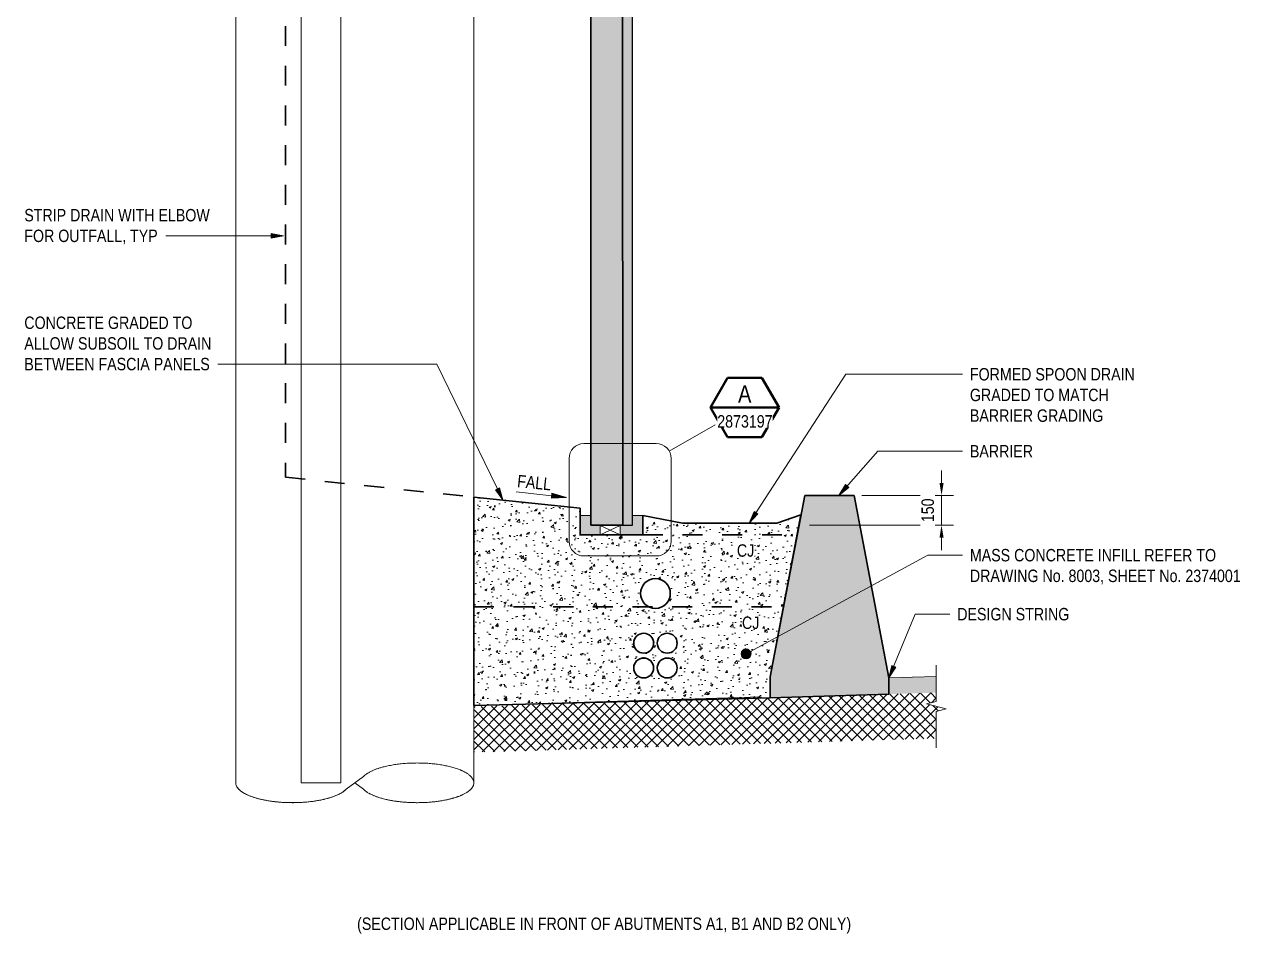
# Model space of a CAD drawing. Header units: metres. Extents: x 27.6 to 52.1, y -5.1 to 8.6.
# Drawn here: x 46.02 to 52.15, y -5.06 to -0.48 of the extents above; entities that cross this region are included whole.
import ezdxf

# ---------------------------------------------------------------- set-up
doc = ezdxf.new("R2010")
doc.units = ezdxf.units.M
doc.linetypes.add('Dash - Tight', pattern=[0.0045, 0.003, -0.0015])
doc.linetypes.add('JacobsDash', pattern=[0.0045, 0.003, -0.0015])
doc.layers.get('Defpoints').update_dxf_attribs({"color": 41})
for name, color, linetype, lineweight in [('A-ANNO-DIMS', 7, 'Continuous', 9), ('A-ANNO-SYMB', 7, 'Continuous', 9), ('A-DETL', 7, 'Continuous', 13), ('A-DETL-GENF', 7, 'Continuous', 9), ('G-ANNO-TEXT', 7, 'Continuous', 9)]:
    doc.layers.add(name, color=color, linetype=linetype, lineweight=lineweight)
doc.styles.add('Arial Narrow', font='ARIALN.TTF', dxfattribs={"height": 0.0625})
doc.styles.add('Arial Narrow_1', font='ARIALN.TTF', dxfattribs={"height": 0.0875})
doc.dimstyles.new('Dimension_Standard_O__mm__1', dxfattribs={"dimscale": 0.3048, "dimtxt": 0.063964, "dimasz": 0.205052, "dimexe": 0.19685, "dimexo": 0.123031, "dimgap": 0.123031, "dimtad": 1, "dimdec": 0, "dimlfac": 1000, "dimzin": 0, "dimdsep": 46, "dimtxsty": 'Arial Narrow', "dimsah": 1, "dimcen": 0.09, "dimaunit": 1, "dimadec": 4, "dimazin": 0, "dimtfac": 1, "dimtdec": 4, "dimtix": 1, "dimtmove": 0, "dimatfit": 3, "dimfxl": 1, "dimtvp": 1, "dimtfill": 1, "dimtolj": 1, "dimtzin": 0, "dimlwd": 18, "dimlwe": 18, "dimarcsym": 2})

# ---------------------------------------------------------------- blocks, each defined once
blk = doc.blocks.new('CS_DET_BreakLine_ViewScale - Std Break-6247308-DRG-2873196 - TYPICAL SECTION - PRECAST FASCIA PANEL A1')
at = {"layer": 'A-DETL-GENF'}
for p, q in [((-0.05, 0), (0.1336, 0)), ((0.1336, 0), (0.1461, -0.05)), ((0.1461, -0.05), (0.1711, 0.05)), ((0.1711, 0.05), (0.1836, 0)), ((0.1836, 0), (0.3672, 0))]:
    blk.add_line(p, q, dxfattribs=at)
blk = doc.blocks.new('SC_DET_BREAK LINE - Pipe Break-7864863-DRG-2873196 - TYPICAL SECTION - PRECAST FASCIA PANEL A1')
at = {"layer": 'A-DETL-GENF', "lineweight": 13}
for p, q in [((0.6432, 0.0315), (0.6, 0)), ((0.6, 0), (0.6432, 0.0315)), ((0.6, 0), (0.5568, -0.0315)), ((0.6, 0), (0.5568, -0.0315)), ((0.6432, -0.0315), (0.6, 0)), ((0.6, 0), (0.6432, -0.0315))]:
    blk.add_line(p, q, dxfattribs=at)
for centre, start_param, end_param in [((0.9143, 0), 2.320067, 2.327554), ((0.9143, 0), 2.153515, 2.158816), ((0.9143, 0), 0.993631, 0.996978), ((0.9143, 0), 0.658362, 0.670958), ((0.2857, 0), 3.141593, 3.298557), ((0.9143, 0), 2.642267, 2.669866), ((0.9143, 0), 2.481565, 2.491458), ((0.9143, 0), 0.488692, 0.502067), ((0.9143, 0), 0.327947, 0.340885), ((0.9143, 0), 0.150503, 0.178276), ((0.2857, 0), 3.311233, 3.46149), ((0.2857, 0), 3.479936, 3.628079), ((0.2857, 0), 3.647268, 3.79662), ((0.2857, 0), 5.470009, 5.626063), ((0.2857, 0), 5.637242, 5.79339), ((0.2857, 0), 5.801992, 5.961804), ((0.9143, 0), 3.613319, 3.622786), ((0.9143, 0), 3.631388, 3.640918), ((0.9143, 0), 3.798715, 3.80162), ((0.9143, 0), 5.9423, 5.944842), ((0.9143, 0), 6.104909, 6.113545), ((0.9143, 0), 6.126221, 6.132683), ((0.2857, 0), 3.813006, 3.966134), ((0.2857, 0), 3.976865, 4.136009), ((0.2857, 0), 4.138409, 5.131572), ((0.2857, 0), 5.132972, 5.295058), ((0.2857, 0), 5.301679, 5.459932)]:
    blk.add_ellipse(centre, major_axis=(0.2857, 0), ratio=0.349427, start_param=start_param, end_param=end_param, dxfattribs=at)
for points, knots in [([(1.2, 0), (1.2, 0.0035), (1.1993, 0.0087), (1.1967, 0.0156), (1.1939, 0.0208), (1.1905, 0.0259), (1.1863, 0.0308), (1.1813, 0.0358), (1.1756, 0.0406), (1.1691, 0.0453), (1.1621, 0.0499), (1.1543, 0.0544), (1.1458, 0.0587), (1.1367, 0.0629), (1.1271, 0.0668), (1.1169, 0.0706), (1.106, 0.0742), (1.0946, 0.0776), (1.0829, 0.0808), (1.0706, 0.0838), (1.0579, 0.0865), (1.0447, 0.089), (1.0313, 0.0913), (1.0176, 0.0933), (1.0035, 0.0951), (0.9891, 0.0966), (0.9747, 0.0978), (0.9601, 0.0988), (0.9452, 0.0995), (0.9303, 0.0999), (0.9154, 0.1), (0.9005, 0.0999), (0.8856, 0.0995), (0.8707, 0.0989), (0.8561, 0.0979), (0.8416, 0.0968), (0.8272, 0.0953), (0.8131, 0.0936), (0.7993, 0.0916), (0.7859, 0.0894), (0.7726, 0.0869), (0.7598, 0.0842), (0.7455, 0.0808), (0.7298, 0.0765), (0.7132, 0.0712), (0.698, 0.0655), (0.684, 0.0593), (0.6713, 0.0528), (0.6567, 0.0438), (0.648, 0.0366), (0.6432, 0.0315)], [0.5, 0.5, 0.5, 0.5, 0.5185185, 0.5277778, 0.537037, 0.5462963, 0.5555556, 0.5648148, 0.5740741, 0.5833333, 0.5925926, 0.6018519, 0.6111111, 0.6203704, 0.6296296, 0.6388889, 0.6481481, 0.6574074, 0.6666667, 0.6759259, 0.6851852, 0.6944444, 0.7037037, 0.712963, 0.7222222, 0.7314815, 0.7407407, 0.75, 0.7592593, 0.7685185, 0.7777778, 0.787037, 0.7962963, 0.8055556, 0.8148148, 0.8240741, 0.8333333, 0.8425926, 0.8518519, 0.8611111, 0.8703704, 0.8796296, 0.8888889, 0.9027778, 0.9166667, 0.9305556, 0.9444444, 0.9583333, 0.9722222, 1, 1, 1, 1]), ([(0.5568, -0.0315), (0.5514, -0.0372), (0.5415, -0.0452), (0.5241, -0.0553), (0.5093, -0.0624), (0.4927, -0.0691), (0.4775, -0.0742), (0.4647, -0.0779), (0.4547, -0.0806), (0.4443, -0.0832), (0.4302, -0.0863), (0.4155, -0.0891), (0.4002, -0.0916), (0.3886, -0.0933), (0.3767, -0.0948), (0.3647, -0.0961), (0.3525, -0.0972), (0.3402, -0.0981), (0.3278, -0.0989), (0.3153, -0.0994), (0.3027, -0.0998), (0.2902, -0.1), (0.2776, -0.0999), (0.265, -0.0997), (0.2524, -0.0993), (0.24, -0.0987), (0.2276, -0.0979), (0.2153, -0.0969), (0.2032, -0.0957), (0.1912, -0.0944), (0.1795, -0.0928), (0.1679, -0.0911), (0.1565, -0.0892), (0.1435, -0.0867), (0.1292, -0.0837), (0.1137, -0.0799), (0.099, -0.0758), (0.0851, -0.0713), (0.0721, -0.0665), (0.06, -0.0614), (0.0489, -0.056), (0.0388, -0.0504), (0.0299, -0.0446), (0.0193, -0.0366), (0.0112, -0.0283), (0.0054, -0.0196), (0.0013, -0.011), (0, -0.0044), (0, 0.0001)], [0, 0, 0, 0, 0.0625, 0.09375, 0.125, 0.15625, 0.1875, 0.203125, 0.21875, 0.234375, 0.25, 0.28125, 0.296875, 0.3125, 0.328125, 0.34375, 0.359375, 0.375, 0.390625, 0.40625, 0.421875, 0.4375, 0.453125, 0.46875, 0.484375, 0.5, 0.515625, 0.53125, 0.546875, 0.5625, 0.578125, 0.59375, 0.609375, 0.625, 0.648438, 0.671875, 0.695312, 0.71875, 0.742188, 0.765625, 0.789062, 0.8125, 0.835938, 0.859375, 0.90625, 0.929688, 0.953125, 1, 1, 1, 1]), ([(1.2, 0.0001), (1.2, -0.0059), (1.1978, -0.0146), (1.1904, -0.0261), (1.1828, -0.0345), (1.173, -0.0427), (1.1613, -0.0505), (1.1499, -0.0566), (1.1399, -0.0614), (1.132, -0.0648), (1.1236, -0.0681), (1.1148, -0.0712), (1.1056, -0.0743), (1.0961, -0.0771), (1.0862, -0.0799), (1.076, -0.0824), (1.0654, -0.0849), (1.051, -0.0878), (1.036, -0.0905), (1.0205, -0.0928), (1.0088, -0.0944), (0.9968, -0.0957), (0.9847, -0.0969), (0.9724, -0.0979), (0.96, -0.0987), (0.9476, -0.0993), (0.935, -0.0997), (0.9224, -0.0999), (0.9098, -0.1), (0.8973, -0.0998), (0.8847, -0.0994), (0.8722, -0.0989), (0.8598, -0.0981), (0.8475, -0.0972), (0.8353, -0.0961), (0.8233, -0.0948), (0.8114, -0.0933), (0.7998, -0.0916), (0.7884, -0.0897), (0.7772, -0.0877), (0.7663, -0.0855), (0.7557, -0.0832), (0.7453, -0.0806), (0.7353, -0.0779), (0.7225, -0.0742), (0.7073, -0.0691), (0.6907, -0.0624), (0.6759, -0.0553), (0.6585, -0.0452), (0.6486, -0.0372), (0.6432, -0.0315)], [0, 0, 0, 0, 0.0625, 0.09375, 0.125, 0.15625, 0.1875, 0.21875, 0.234375, 0.25, 0.265625, 0.28125, 0.296875, 0.3125, 0.328125, 0.34375, 0.359375, 0.375, 0.40625, 0.421875, 0.4375, 0.453125, 0.46875, 0.484375, 0.5, 0.515625, 0.53125, 0.546875, 0.5625, 0.578125, 0.59375, 0.609375, 0.625, 0.640625, 0.65625, 0.671875, 0.6875, 0.703125, 0.71875, 0.734375, 0.75, 0.765625, 0.78125, 0.796875, 0.8125, 0.84375, 0.875, 0.90625, 0.9375, 1, 1, 1, 1]), ([(0.6875, -0.0608), (0.6894, -0.0617), (0.6927, -0.0631), (0.696, -0.0645), (0.6973, -0.0651)], [0.058986931, 0.058986931, 0.058986931, 0.058986931, 0.064814815, 0.068653938, 0.068653938, 0.068653938, 0.068653938]), ([(1.168, -0.046), (1.1684, -0.0458), (1.1703, -0.0444), (1.1722, -0.0431), (1.1737, -0.0419)], [0.415302808, 0.415302808, 0.415302808, 0.415302808, 0.416666667, 0.423306995, 0.423306995, 0.423306995, 0.423306995]), ([(1.1884, -0.0282), (1.1891, -0.0274), (1.1903, -0.0259), (1.1915, -0.0243), (1.192, -0.0235)], [0.449265498, 0.449265498, 0.449265498, 0.449265498, 0.453703704, 0.457880463, 0.457880463, 0.457880463, 0.457880463]), ([(0.7059, -0.0684), (0.7083, -0.0693), (0.712, -0.0706), (0.7159, -0.0719), (0.7171, -0.0723)], [0.076606779, 0.076606779, 0.076606779, 0.076606779, 0.083333333, 0.08653105, 0.08653105, 0.08653105, 0.08653105]), ([(0.7569, -0.0835), (0.7579, -0.0837), (0.7618, -0.0846), (0.7657, -0.0854), (0.7687, -0.086)], [0.118156074, 0.118156074, 0.118156074, 0.118156074, 0.12037037, 0.126766795, 0.126766795, 0.126766795, 0.126766795]), ([(0.7813, -0.0885), (0.7828, -0.0888), (0.7866, -0.0895), (0.7905, -0.0901), (0.7928, -0.0905)], [0.13569867, 0.13569867, 0.13569867, 0.13569867, 0.138888889, 0.143630837, 0.143630837, 0.143630837, 0.143630837]), ([(0.8065, -0.0926), (0.8087, -0.0929), (0.8125, -0.0934), (0.8164, -0.0939), (0.8181, -0.0942)], [0.152977533, 0.152977533, 0.152977533, 0.152977533, 0.157407407, 0.160677144, 0.160677144, 0.160677144, 0.160677144]), ([(0.8326, -0.0958), (0.8356, -0.0961), (0.8393, -0.0965), (0.843, -0.0968), (0.8438, -0.0969)], [0.17009963, 0.17009963, 0.17009963, 0.17009963, 0.175925926, 0.177297888, 0.177297888, 0.177297888, 0.177297888]), ([(0.9277, -0.0999), (0.9285, -0.0999), (0.9321, -0.0998), (0.9356, -0.0997), (0.9383, -0.0996)], [0.229868112, 0.229868112, 0.229868112, 0.229868112, 0.231481481, 0.23648789, 0.23648789, 0.23648789, 0.23648789]), ([(0.9546, -0.099), (0.9564, -0.0989), (0.96, -0.0987), (0.9636, -0.0985), (0.9654, -0.0984)], [0.246588285, 0.246588285, 0.246588285, 0.246588285, 0.25, 0.253370197, 0.253370197, 0.253370197, 0.253370197]), ([(0.9815, -0.0972), (0.984, -0.097), (0.9874, -0.0967), (0.9907, -0.0964), (0.9916, -0.0963)], [0.263656938, 0.263656938, 0.263656938, 0.263656938, 0.268518519, 0.270098676, 0.270098676, 0.270098676, 0.270098676]), ([(1.0695, -0.084), (1.0698, -0.0839), (1.0727, -0.0832), (1.0755, -0.0826), (1.078, -0.082)], [0.323294412, 0.323294412, 0.323294412, 0.323294412, 0.324074074, 0.329660723, 0.329660723, 0.329660723, 0.329660723]), ([(1.0911, -0.0786), (1.0923, -0.0782), (1.0952, -0.0774), (1.0981, -0.0766), (1.0998, -0.0761)], [0.339824007, 0.339824007, 0.339824007, 0.339824007, 0.342592593, 0.346815273, 0.346815273, 0.346815273, 0.346815273]), ([(1.1116, -0.0723), (1.1134, -0.0717), (1.1161, -0.0708), (1.1187, -0.0699), (1.1197, -0.0695)], [0.356657892, 0.356657892, 0.356657892, 0.356657892, 0.361111111, 0.363718642, 0.363718642, 0.363718642, 0.363718642]), ([(1.1304, -0.0654), (1.1325, -0.0646), (1.135, -0.0635), (1.1374, -0.0625), (1.1378, -0.0623)], [0.373625894, 0.373625894, 0.373625894, 0.373625894, 0.37962963, 0.380804753, 0.380804753, 0.380804753, 0.380804753])]:
    blk.add_open_spline(points, degree=3, knots=knots, dxfattribs=at)
for points in [[(1.1988, -0.0094), (1.1996, -0.0063), (1.2, -0.0031), (1.2, 0)], [(0.6432, -0.0315), (0.6462, -0.0346), (0.6495, -0.0377), (0.6532, -0.0406)], [(0.6573, -0.0437), (0.6599, -0.0455), (0.6626, -0.0474), (0.6655, -0.0492)], [(0.6715, -0.0527), (0.6743, -0.0543), (0.6773, -0.0558), (0.6803, -0.0574)], [(1.1794, -0.0374), (1.181, -0.0359), (1.1826, -0.0344), (1.1841, -0.0329)], [(1.1949, -0.019), (1.1958, -0.0172), (1.1966, -0.0155), (1.1973, -0.0137)]]:
    blk.add_open_spline(points, degree=3, dxfattribs=at)
blk = doc.blocks.new('Drafting View - SheetRef-4900799-DRG-2873196 - TYPICAL SECTION - PRECAST FASCIA PANEL A1')
at = {"layer": 'A-ANNO-SYMB', "lineweight": 50}
for p, q in [((-0.00346, 0.006), (-0.00693, 0)), ((0.00346, 0.006), (-0.00346, 0.006)), ((0.00693, 0), (0.00346, 0.006)), ((-0.00693, 0), (0.00693, 0)), ((-0.00693, 0), (-0.00347, -0.006)), ((0.00346, -0.006), (0.00693, 0)), ((-0.00347, -0.006), (0.00346, -0.006))]:
    blk.add_line(p, q, dxfattribs=at)
blk = doc.blocks.new('DIMBLOCK27-DRG-2873196 - TYPICAL SECTION - PRECAST FASCIA PANEL A1')
at = {"layer": 'A-ANNO-DIMS', "color": 0, "lineweight": 18, "transparency": 16777216}
for p, q in [((50.6385, -2.7873), (50.6385, -2.7248)), ((50.2363, -2.8498), (50.6985, -2.8498)), ((50.6385, -3), (50.6385, -2.8498)), ((49.9723, -3), (50.6985, -3)), ((50.6385, -3.0625), (50.6385, -3.125))]:
    blk.add_line(p, q, dxfattribs=at)
at = {"layer": 'A-ANNO-DIMS', "color": 0, "transparency": 16777216}
for points in [[(50.6281, -2.7873), (50.6489, -2.7873), (50.6385, -2.8498)], [(50.6281, -3.0625), (50.6489, -3.0625), (50.6385, -3)]]:
    blk.add_solid(points, dxfattribs=at)
at = {"layer": 'Defpoints', "color": 0, "transparency": 16777216}
for p in [(50.1988, -2.8498), (50.6385, -2.8498), (49.9348, -3)]:
    blk.add_point(p, dxfattribs=at)
at = {"layer": 'A-ANNO-DIMS', "color": 0, "lineweight": 18, "transparency": 16777216, "insert": (50.5691, -2.9249), "char_height": 0.0625, "width": 0.142549, "attachment_point": 5, "rotation": 90, "style": 'Arial Narrow', "bg_fill": 3, "box_fill_scale": 1.1, "bg_fill_color": 256, "bg_fill_true_color": 13158600, "bg_fill_transparency": 0}
blk.add_mtext('\\A1;150', dxfattribs=at)

msp = doc.modelspace()

# ---------------------------------------------------------------- hatches: boundary and pattern name
at = {"layer": 'A-DETL-GENF'}
h = msp.add_hatch(dxfattribs=at)
h.set_pattern_fill('FP_8', color=256, style=0, pattern_type=2)
h.set_pattern_definition([(50, (39.52656, 0), (0.2892177, -0.025306), [0.03024, -0.33266]), (355, (39.52656, 0), (-0.0559485, 0.3033), [0.02419, -0.26613]), (100.451, (39.55066, -0.0021), (0.233273, 0.277996), [0.0257, -0.28272]), (46.184, (39.52656, 0.08064), (0.430338, -0.066747), [0.04536, -0.49899]), (96.636, (39.5624, 0.0751), (0.376873, 0.392794), [0.03855, -0.42408]), (351.184, (39.52656, 0.08064), (0.376882, 0.392789), [0.03629, -0.39919]), (21, (39.56688, 0.06048), (0.240687, -0.1623487), [0.03024, -0.33266]), (326, (39.56688, 0.06048), (0.098109, 0.292397), [0.02419, -0.26613]), (71.451, (39.58694, 0.04695), (0.3388, 0.130048), [0.0257, -0.28272]), (37.5, (39.52656, 0), (0.0048982, 0.13423), [0.00084, -0.26206, 0.00084, -0.26932, -0.26714]), (37.5, (39.52656, 0), (0.0048982, 0.13423), [-0.53306, 0.00084, -0.2663]), (7.5, (39.52656, 0), (0.106079, 0.1590367), [0.00084, -0.15319, 0.00084, -0.25602, -0.10181]), (7.5, (39.52656, 0), (0.106079, 0.1590367), [-0.41089, 0.00084, -0.10098]), (327.5, (39.43664, 0), (0.2152511, -0.0090994), [0.00084, -0.09997, 0.00084, -0.31368, -0.41734]), (327.5, (39.43664, 0), (0.2152511, -0.0090994), [-0.41532, 0.00084, -0.4165]), (317.5, (39.39632, 0), (0.2351528, 0.040369), [0.00084, -0.13021, 0.00084, -0.20803, -0.29637]), (317.5, (39.39632, 0), (0.2351528, 0.040369), [-0.33992, 0.00084, -0.29553])])
h.paths.add_polyline_path([(48.8711797, -3.0000287), (49.0313586, -3.0000287), (49.0311791, 3.1560225), (48.9638672, 3.1560184), (48.9638707, 3.0802568), (48.9763685, 3.0733192), (48.9763686, 3.0698195), (48.9263729, 3.069818), (48.9263729, 3.0733178), (48.9388715, 3.0802568), (48.938869, 3.1560198), (48.8903836, 3.1560184), (48.8711797, 3.1374853), (48.8711797, -2.9507101)])
h.paths.add_polyline_path([(48.9513702, 3.0818177), (48.9527936, 3.0820051), (48.95412, 3.0825545), (48.955259, 3.0834285), (48.956133, 3.0845675), (48.9566824, 3.0858939), (48.9568698, 3.0873172), (48.9566824, 3.0887406), (48.956133, 3.090067), (48.955259, 3.091206), (48.95412, 3.09208), (48.9527936, 3.0926294), (48.9513702, 3.0928168), (48.9499469, 3.0926294), (48.9486205, 3.09208), (48.9474815, 3.091206), (48.9466075, 3.090067), (48.9460581, 3.0887406), (48.9458707, 3.0873172), (48.9460581, 3.0858939), (48.9466075, 3.0845675), (48.9474815, 3.0834285), (48.9486205, 3.0825545), (48.9499469, 3.0820051)])
h.paths.add_polyline_path([(48.9456, 3.1265086), (48.9572736, 3.1265086), (48.9592736, 3.1285086), (48.9592736, 3.1560204), (48.9432736, 3.1560184), (48.9432736, 3.1285086), (48.9452736, 3.1265086)])
at = {"layer": 'A-DETL-GENF', "true_color": 0xd6ccbe}
msp.add_hatch(color=9, dxfattribs=at).paths.add_polyline_path([(49.0313586, -3.0000287), (49.0813586, -3.0000287), (49.0811797, 3.1376263), (49.063679, 3.1560234), (49.0311791, 3.1560225), (49.031354, -2.8441346)])
at = {"layer": 'A-DETL-GENF'}
h = msp.add_hatch(dxfattribs=at)
h.set_pattern_fill('FP_4', color=256, style=0, pattern_type=2)
h.set_pattern_definition([(50, (39.52656, 0), (0.1156899, -0.0101222), [0.0121, -0.13306]), (355, (39.52656, 0), (-0.0223812, 0.1213223), [0.00968, -0.10645]), (100.451, (39.5362, -0.00084), (0.0933068, 0.1112001), [0.01028, -0.11309]), (46.184, (39.52656, 0.03226), (0.1721325, -0.026699), [0.01815, -0.1996]), (96.636, (39.5409, 0.03003), (0.1507537, 0.157114), [0.01542, -0.16963]), (351.184, (39.52656, 0.03226), (0.1507503, 0.157112), [0.01452, -0.15968]), (21, (39.54269, 0.02419), (0.0962773, -0.0649406), [0.0121, -0.13306]), (326, (39.54269, 0.02419), (0.0392432, 0.1169615), [0.00968, -0.10645]), (71.451, (39.55071, 0.01878), (0.1355189, 0.0520218), [0.01028, -0.11309]), (37.5, (39.526556, 0), (0.0019617, 0.05368882), [0.00084, -0.10432, 0.00084, -0.10723, -0.10685]), (37.5, (39.526556, 0), (0.0019617, 0.05368882), [-0.21323, 0.00084, -0.10602]), (7.5, (39.526556, 0), (0.0424299, 0.06361243), [0.00084, -0.06077, 0.00084, -0.1019, -0.04073]), (7.5, (39.526556, 0), (0.0424299, 0.06361243), [-0.16435, 0.00084, -0.03989]), (327.5, (39.490586, 0), (0.08609767, -0.00364036), [0.00084, -0.03948, 0.00084, -0.12497, -0.16694]), (327.5, (39.490586, 0), (0.08609767, -0.00364036), [-0.16613, 0.00084, -0.1661]), (317.5, (39.474456, 0), (0.09405977, 0.0161461), [0.00084, -0.05158, 0.00084, -0.08271, -0.11855]), (317.5, (39.474456, 0), (0.09405977, 0.0161461), [-0.13597, 0.00084, -0.11771])])
h.paths.add_polyline_path([(48.2813114, -3.9090838), (49.7748034, -3.8691262), (49.7748034, -3.7648097), (49.9300557, -2.9483966), (49.8083966, -2.9894309), (49.3328002, -2.9894309), (49.1335988, -2.9507991), (49.1335988, -3.0483466), (48.8175707, -3.0483466), (48.8175707, -2.9145277), (48.2813114, -2.8581646), (48.2813114, -3.8591682)])
h.paths.add_polyline_path([(49.2557811, -3.7695899), (49.2428401, -3.7678862), (49.2307811, -3.7628912), (49.2204257, -3.7549453), (49.2124798, -3.7445899), (49.2074529, -3.732289), (49.2057811, -3.7195899), (49.2074848, -3.706649), (49.2124798, -3.6945899), (49.2204257, -3.6842346), (49.2307811, -3.6762887), (49.2428401, -3.6712936), (49.2557811, -3.6695899), (49.2693423, -3.6715506), (49.2807811, -3.6762887), (49.2911364, -3.6842346), (49.2990823, -3.6945899), (49.3040774, -3.706649), (49.3057811, -3.7195899), (49.3040774, -3.7325309), (49.2990823, -3.7445899), (49.2911364, -3.7549453), (49.2807811, -3.7628912), (49.268722, -3.7678862)])
h.paths.add_polyline_path([(49.1371886, -3.7695899), (49.1242477, -3.7678862), (49.1121886, -3.7628912), (49.1018333, -3.7549453), (49.0938874, -3.7445899), (49.0888605, -3.732289), (49.0871886, -3.7195899), (49.0888923, -3.706649), (49.0938874, -3.6945899), (49.1018333, -3.6842346), (49.1121886, -3.6762887), (49.1242477, -3.6712936), (49.1371886, -3.6695899), (49.1501296, -3.6712936), (49.1621886, -3.6762887), (49.172544, -3.6842346), (49.1804899, -3.6945899), (49.1854849, -3.706649), (49.1871886, -3.7195899), (49.1854849, -3.7325309), (49.1804899, -3.7445899), (49.172544, -3.7549453), (49.1621886, -3.7628912), (49.1501296, -3.7678862)])
h.paths.add_polyline_path([(49.2557811, -3.6445899), (49.2428401, -3.6428862), (49.2307811, -3.6378912), (49.2204257, -3.6299453), (49.2124798, -3.6195899), (49.2074848, -3.6075309), (49.2057811, -3.5945899), (49.2074848, -3.581649), (49.2124798, -3.5695899), (49.2204257, -3.5592346), (49.2307811, -3.5512887), (49.2428401, -3.5462936), (49.2557811, -3.5445899), (49.2689293, -3.5463795), (49.2807811, -3.5512887), (49.2911364, -3.5592346), (49.2990823, -3.5695899), (49.3040774, -3.581649), (49.3057811, -3.5945899), (49.3040774, -3.6075309), (49.2990823, -3.6195899), (49.2911364, -3.6299453), (49.2807811, -3.6378912), (49.268722, -3.6428862)])
h.paths.add_polyline_path([(49.1371886, -3.6445899), (49.1242477, -3.6428862), (49.1121886, -3.6378912), (49.1018333, -3.6299453), (49.0938874, -3.6195899), (49.0888923, -3.6075309), (49.0871886, -3.5945899), (49.0888923, -3.581649), (49.0938874, -3.5695899), (49.1018333, -3.5592346), (49.1121886, -3.5512887), (49.1242477, -3.5462936), (49.1371886, -3.5445899), (49.1501296, -3.5462936), (49.1621886, -3.5512887), (49.172544, -3.5592346), (49.1804899, -3.5695899), (49.1854849, -3.581649), (49.1871886, -3.5945899), (49.1854849, -3.6075309), (49.1804899, -3.6195899), (49.172544, -3.6299453), (49.1621886, -3.6378912), (49.1501296, -3.6428862)])
h.paths.add_polyline_path([(49.1964848, -3.4190861), (49.1770734, -3.4165306), (49.1589848, -3.409038), (49.1434518, -3.3971191), (49.1315329, -3.3815861), (49.1240404, -3.3634976), (49.1214848, -3.3440861), (49.1240404, -3.3246747), (49.1315329, -3.3065861), (49.1434518, -3.2910531), (49.1589848, -3.2791342), (49.1770734, -3.2716417), (49.1964848, -3.2690861), (49.2158963, -3.2716417), (49.2339848, -3.2791342), (49.2495179, -3.2910531), (49.2614367, -3.3065861), (49.2689293, -3.3246747), (49.2714848, -3.3440861), (49.268722, -3.363998), (49.2614367, -3.3815861), (49.2495179, -3.3971191), (49.2339848, -3.409038), (49.2158963, -3.4165306)])
at = {"layer": 'A-DETL-GENF', "true_color": 0xd8d8d8}
msp.add_hatch(color=254, dxfattribs=at).paths.add_polyline_path([(49.7748034, -3.8699765), (50.3728034, -3.8520365), (50.3728034, -3.7698097), (50.1988034, -2.8498097), (49.9488034, -2.8498097), (49.7748034, -3.7648097), (49.7748034, -3.8692791)])
at = {"layer": 'A-DETL-GENF', "true_color": 0xc0c0c0}
h = msp.add_hatch(color=9, dxfattribs=at)
h.paths.add_polyline_path([(49.0811797, -3.0483466), (49.1335988, -3.0483466), (49.1335988, -2.9507991), (49.0815228, -2.9507991), (49.0813586, -3.0010287), (49.0179191, -3.0010287), (49.0179191, -3.0483466), (49.0326196, -3.0483466)])
h.paths.add_polyline_path([(48.9179191, -3.0483466), (48.9179191, -3.0010287), (48.8711797, -3.0010287), (48.8711797, -2.9507101), (48.8175707, -2.9507101), (48.8175707, -3.0483466), (48.8798989, -3.0483466)])
at = {"layer": 'A-DETL-GENF', "true_color": 0xdce6dc}
msp.add_hatch(color=254, dxfattribs=at).paths.add_polyline_path([(50.3728034, -3.8513391), (50.6121116, -3.8441598), (50.6121116, -3.7621342), (50.3728034, -3.7693134), (50.3728034, -3.8422576)])
at = {"layer": 'A-DETL-GENF'}
h = msp.add_hatch(dxfattribs=at)
h.set_pattern_fill('FP_2', color=256, style=0, pattern_type=2)
h.set_pattern_definition([(45, (39.526556, 0), (-0.0265165, 0.0265165), []), (135, (39.526556, 0), (-0.0265165, -0.0265165), [])])
h.paths.add_polyline_path([(48.2813114, -4.1441873), (50.6121116, -4.0742633), (50.6121116, -3.9383874), (50.6621116, -3.9258874), (50.5621116, -3.9008874), (50.6121116, -3.8883874), (50.6121116, -3.8441598), (48.2813114, -3.9140838)])
at = {"layer": 'G-ANNO-TEXT'}
for points in [[(47.3225176, -1.5416774), (47.2600176, -1.530657), (47.2600176, -1.5526979)], [(48.4274967, -2.8728627), (48.4100826, -2.8118344), (48.3902599, -2.8214708)], [(50.1209751, -2.849669), (50.170679, -2.8102073), (50.1541848, -2.7955874)], [(48.7482329, -2.8598641), (48.6751111, -2.8389902), (48.672299, -2.8639336)], [(49.669123, -2.9889927), (49.7123928, -2.9425662), (49.6939045, -2.9305669)], [(50.3735193, -3.7687001), (50.4075516, -3.7151323), (50.387178, -3.7067231)]]:
    msp.add_hatch(color=256, dxfattribs=at).paths.add_polyline_path(points)
h = msp.add_hatch(color=256, dxfattribs=at)
edge = h.paths.add_edge_path()
edge.add_arc((49.6532189, -3.6485675), 0.025, 0, 360)

# ---------------------------------------------------------------- linework, layer by layer
at = {"layer": 'A-ANNO-SYMB', "lineweight": 18}
for p, q in [((49.2009814, -2.5889188), (48.8362734, -2.5889188)), ((48.7612734, -2.6639188), (48.7612734, -3.0800608)), ((49.2759814, -3.0800608), (49.2759814, -2.6639188)), ((48.8362734, -3.1550608), (49.2009814, -3.1550608))]:
    msp.add_line(p, q, dxfattribs=at)
for centre, start, end in [((48.8362734, -2.6639188), 90, 180), ((49.2009814, -2.6639188), 0, 90), ((48.8362734, -3.0800608), 180, 270), ((49.2009814, -3.0800608), 270, 0)]:
    msp.add_arc(centre, 0.075, start, end, dxfattribs=at)
at = {"layer": 'A-DETL', "lineweight": 35}
for p, q in [((48.8711797, 3.1374853), (48.8711797, -3.0000287)), ((49.0313586, -3.0000287), (49.0311791, 3.1560225)), ((48.8175707, -2.9145277), (48.2813114, -2.8581646)), ((48.2813114, -2.8581646), (48.2813114, -3.9090838)), ((49.9488034, -2.8498097), (49.7748034, -3.7648097)), ((50.1988034, -2.8498097), (49.9488034, -2.8498097)), ((50.3728034, -3.7698097), (50.1988034, -2.8498097)), ((48.8175707, -3.0483466), (48.8175707, -2.9145277)), ((48.8711797, -3.0000287), (49.0313586, -3.0000287)), ((49.3328002, -2.9894309), (49.1335988, -2.9507101)), ((49.1335988, -2.9507101), (49.1335988, -3.0483466)), ((49.8083966, -2.9894309), (49.3328002, -2.9894309)), ((49.7748034, -3.7648097), (49.9300557, -2.9483966)), ((49.9300557, -2.9483966), (49.8083966, -2.9894309)), ((49.1335988, -3.0483466), (48.8175707, -3.0483466)), ((49.7748034, -3.7648097), (49.7748034, -3.8699765)), ((49.7748034, -3.8691262), (49.7748034, -3.7648097)), ((50.3728034, -3.8520365), (50.3728034, -3.7698097)), ((49.7748034, -3.8699765), (50.3728034, -3.8520365)), ((48.2813114, -3.9090838), (49.7748034, -3.8691262))]:
    msp.add_line(p, q, dxfattribs=at)
at = {"layer": 'A-DETL', "lineweight": 25}
for p, q in [((49.0311791, 3.1560225), (49.0313586, -3.0000287)), ((49.0813586, -3.0000287), (49.0811797, 3.1376263)), ((48.8175707, -2.9145277), (48.2813114, -2.8581646)), ((48.8175707, -3.0510287), (48.8175707, -2.9145277)), ((49.0313586, -3.0000287), (49.0813586, -3.0000287)), ((49.1335988, -2.9507101), (49.1335988, -3.0510287)), ((49.3328002, -2.9894309), (49.1335988, -2.9507101)), ((49.1335988, -2.9507101), (49.1335988, -3.0483466)), ((49.3328002, -2.9894309), (49.8077792, -2.9894309)), ((49.8077792, -2.9894309), (49.9216847, -2.9514624))]:
    msp.add_line(p, q, dxfattribs=at)
at = {"layer": 'A-DETL', "lineweight": 18}
for p, q in [((47.0813114, -4.2982948), (47.0813114, 2.1151534)), ((48.2813114, -4.2982948), (48.2813114, 2.1151534)), ((49.1335988, -2.9507101), (49.1335988, -3.0510287)), ((49.1335988, -2.9507101), (49.1335988, -3.0510287)), ((50.6121116, -3.7621342), (50.3728034, -3.7693134)), ((50.3728034, -3.7693134), (50.3728034, -3.8513391)), ((49.7296114, -3.8656348), (48.2813114, -3.9090838))]:
    msp.add_line(p, q, dxfattribs=at)
at = {"layer": 'A-DETL', "color": 8, "linetype": 'JacobsDash', "lineweight": 35, "true_color": 0x808080}
for p, q in [((47.3313114, 2.1151534), (47.3313114, -2.7583156)), ((47.3313114, -2.7583156), (48.2813114, -2.8581646))]:
    msp.add_line(p, q, dxfattribs=at)
at = {"layer": 'A-DETL', "color": 8, "lineweight": 18, "true_color": 0x808080}
for p, q in [((47.4113114, 2.1151534), (47.4113114, -4.2983466)), ((47.6113114, 2.1151534), (47.6113114, -4.2983466)), ((48.8711797, -2.9507101), (48.8175707, -2.9507101)), ((49.1335988, -2.9507991), (49.0815228, -2.9507991)), ((47.4113114, -4.2983466), (47.6113114, -4.2983466))]:
    msp.add_line(p, q, dxfattribs=at)
at = {"layer": 'A-DETL', "lineweight": 9}
for p, q in [((48.9179191, -3.0483466), (48.9179191, -3.0010287)), ((48.9179191, -3.0010287), (49.0179191, -3.0483466)), ((48.9179191, -3.0483466), (49.0179191, -3.0010287)), ((49.0179191, -3.0483466), (49.0179191, -3.0010287))]:
    msp.add_line(p, q, dxfattribs=at)
at = {"layer": 'A-DETL', "linetype": 'Dash - Tight', "lineweight": 35}
for p, q in [((49.1335988, -3.0483466), (49.9110488, -3.0483466)), ((48.2813114, -3.4121588), (49.8418649, -3.4121588))]:
    msp.add_line(p, q, dxfattribs=at)
at = {"layer": 'A-DETL', "lineweight": 35}
for centre, radius, start, end in [((49.1964848, -3.3440861), 0.075, 90, 270), ((49.1964848, -3.3440861), 0.075, 270, 90), ((49.1371886, -3.5945899), 0.05, 90, 270), ((49.1371886, -3.5945899), 0.05, 270, 90), ((49.2557811, -3.5945899), 0.05, 90, 270), ((49.2557811, -3.5945899), 0.05, 270, 90), ((49.1371886, -3.7195899), 0.05, 90, 270), ((49.1371886, -3.7195899), 0.05, 270, 90), ((49.2557811, -3.7195899), 0.05, 90, 270), ((49.2557811, -3.7195899), 0.05, 270, 90)]:
    msp.add_arc(centre, radius, start, end, dxfattribs=at)
at = {"layer": 'G-ANNO-TEXT'}
for p, q in [((47.3225176, -1.5416774), (47.2600176, -1.530657)), ((47.2600176, -1.530657), (47.2600176, -1.5526979)), ((47.0129792, -1.5416774), (46.729457, -1.5416774)), ((47.3225176, -1.5416774), (47.0129792, -1.5416774)), ((47.2600176, -1.5526979), (47.3225176, -1.5416774)), ((47.0055457, -2.1880046), (46.9907331, -2.1880046)), ((48.0945662, -2.1880046), (47.0055457, -2.1880046)), ((48.4274967, -2.8728627), (48.0945662, -2.1880046)), ((49.669123, -2.9889927), (50.1557224, -2.2392497)), ((50.1557224, -2.2392497), (50.7439036, -2.2392497)), ((50.1209751, -2.849669), (50.3181256, -2.6272437)), ((50.3181256, -2.6272437), (50.7439036, -2.6272437)), ((48.4100826, -2.8118344), (48.3902599, -2.8214708)), ((48.4274967, -2.8728627), (48.4100826, -2.8118344)), ((50.1541848, -2.7955874), (50.1209751, -2.849669)), ((50.1209751, -2.849669), (50.170679, -2.8102073)), ((50.170679, -2.8102073), (50.1541848, -2.7955874)), ((48.3902599, -2.8214708), (48.4274967, -2.8728627)), ((48.4952635, -2.8313445), (48.4951435, -2.8313445)), ((48.7482329, -2.8598641), (48.4952635, -2.8313445)), ((48.6751111, -2.8389902), (48.672299, -2.8639336)), ((48.672299, -2.8639336), (48.7482329, -2.8598641)), ((48.7482329, -2.8598641), (48.6751111, -2.8389902)), ((49.6939045, -2.9305669), (49.669123, -2.9889927)), ((49.669123, -2.9889927), (49.7123928, -2.9425662)), ((49.7123928, -2.9425662), (49.6939045, -2.9305669)), ((49.6532189, -3.6485675), (50.569368, -3.1509659)), ((50.569368, -3.1509659), (50.7439036, -3.1509659)), ((50.3735193, -3.7687001), (50.5057964, -3.4482225)), ((50.5057964, -3.4482225), (50.680332, -3.4482225)), ((50.387178, -3.7067231), (50.3735193, -3.7687001)), ((50.3735193, -3.7687001), (50.4075516, -3.7151323)), ((50.4075516, -3.7151323), (50.387178, -3.7067231))]:
    msp.add_line(p, q, dxfattribs=at)
msp.add_circle((49.6532189, -3.6485675), 0.025, dxfattribs=at)

# ---------------------------------------------------------------- block references
at = {"layer": 'A-ANNO-SYMB', "lineweight": 50, "xscale": 24.99999999999999, "yscale": 24.99999999999999, "zscale": 24.99999999999999}
msp.add_blockref('Drafting View - SheetRef-4900799-DRG-2873196 - TYPICAL SECTION - PRECAST FASCIA PANEL A1', (49.6467398, -2.406822), dxfattribs=at)
at = {"layer": 'A-DETL-GENF', "rotation": 269.9999999999999}
msp.add_blockref('CS_DET_BreakLine_ViewScale - Std Break-6247308-DRG-2873196 - TYPICAL SECTION - PRECAST FASCIA PANEL A1', (50.6121116, -3.7548116), dxfattribs=at)
at = {"layer": 'A-DETL-GENF'}
msp.add_blockref('SC_DET_BREAK LINE - Pipe Break-7864863-DRG-2873196 - TYPICAL SECTION - PRECAST FASCIA PANEL A1', (47.0813114, -4.2983466), dxfattribs=at)

# ---------------------------------------------------------------- texts
at = {"layer": 'G-ANNO-TEXT', "char_height": 0.0625, "attachment_point": 1, "style": 'Arial Narrow', "bg_fill": 3, "box_fill_scale": 1, "bg_fill_color": 256, "bg_fill_transparency": 0}
for s, insert in [('STRIP DRAIN WITH ELBOW', (46.0156159, -1.4062478)), ('FOR OUTFALL, TYP', (46.0156159, -1.5104274)), ('CONCRETE GRADED TO ', (46.0156159, -1.9483952)), ('ALLOW SUBSOIL TO DRAIN', (46.0156159, -2.0525749)), ('BETWEEN FASCIA PANELS', (46.0156159, -2.1567546)), ('FORMED SPOON DRAIN', (50.7814036, -2.2079997)), ('GRADED TO MATCH ', (50.7814036, -2.3121794)), ('BARRIER GRADING', (50.7814036, -2.4163591)), ('BARRIER', (50.7814036, -2.5959937)), ('MASS CONCRETE INFILL REFER TO ', (50.7814036, -3.1197159)), ('DRAWING No. 8003, SHEET No. 2374001', (50.7814036, -3.2238956)), ('DESIGN STRING', (50.717832, -3.4169725))]:
    msp.add_mtext(s, dxfattribs=dict(at, insert=insert))
at = {"layer": 'G-ANNO-TEXT', "insert": (47.6928436, -4.9771952), "char_height": 0.0625, "attachment_point": 1, "style": 'Arial Narrow', "bg_fill": 3, "box_fill_scale": 1, "bg_fill_color": 256, "bg_fill_true_color": 13158600, "bg_fill_transparency": 0}
msp.add_mtext('(SECTION APPLICABLE IN FRONT OF ABUTMENTS A1, B1 AND B2 ONLY)', dxfattribs=at)

# ---------------------------------------------------------------- next in the draw order: texts
at = {"layer": 'A-ANNO-SYMB', "insert": (49.6130916, -2.294375), "char_height": 0.0875, "attachment_point": 1, "style": 'Arial Narrow_1', "bg_fill": 3, "box_fill_scale": 1, "bg_fill_color": 256, "bg_fill_transparency": 0}
msp.add_mtext('A', dxfattribs=at)
at = {"layer": 'A-ANNO-SYMB', "insert": (49.5080916, -2.4454003), "char_height": 0.0625, "attachment_point": 1, "style": 'Arial Narrow', "bg_fill": 3, "box_fill_scale": 1, "bg_fill_color": 256, "bg_fill_true_color": 13158600, "bg_fill_transparency": 0}
msp.add_mtext('2873197', dxfattribs=at)
at = {"layer": 'G-ANNO-TEXT', "insert": (48.5037905, -2.7455363), "char_height": 0.0625, "attachment_point": 1, "rotation": 354.17535263, "style": 'Arial Narrow', "bg_fill": 3, "box_fill_scale": 1, "bg_fill_color": 256, "bg_fill_transparency": 0}
msp.add_mtext('FALL', dxfattribs=at)
at = {"layer": 'G-ANNO-TEXT', "char_height": 0.0625, "attachment_point": 1, "style": 'Arial Narrow', "bg_fill": 3, "box_fill_scale": 1, "bg_fill_color": 256, "bg_fill_true_color": 13158600, "bg_fill_transparency": 0}
for insert in [(49.6069852, -3.096201), (49.6326949, -3.4603493)]:
    msp.add_mtext('CJ', dxfattribs=dict(at, insert=insert))

# ---------------------------------------------------------------- next in the draw order: dimensions: what is measured, and where the dimension line sits
at = {"layer": 'A-ANNO-DIMS', "lineweight": 18}
dim = msp.add_linear_dim(base=(50.6385257, -2.8498097), p1=(49.9348158, -3.0000287), p2=(50.1988034, -2.8498097), angle=90, dimstyle='Dimension_Standard_O__mm__1', override={"dimpost": '<>', "dimfxl": 0.303735}, dxfattribs=at)
dim.commit()
dim.dimension.update_dxf_attribs({"geometry": 'DIMBLOCK27-DRG-2873196 - TYPICAL SECTION - PRECAST FASCIA PANEL A1', "text_midpoint": (50.5691149, -2.9249192)})

# ---------------------------------------------------------------- next in the draw order: linework, layer by layer
at = {"layer": 'A-ANNO-SYMB', "lineweight": 18}
msp.add_line((49.2659498, -2.6264474), (49.4967129, -2.4933519), dxfattribs=at)

doc.saveas('drawing.dxf')
